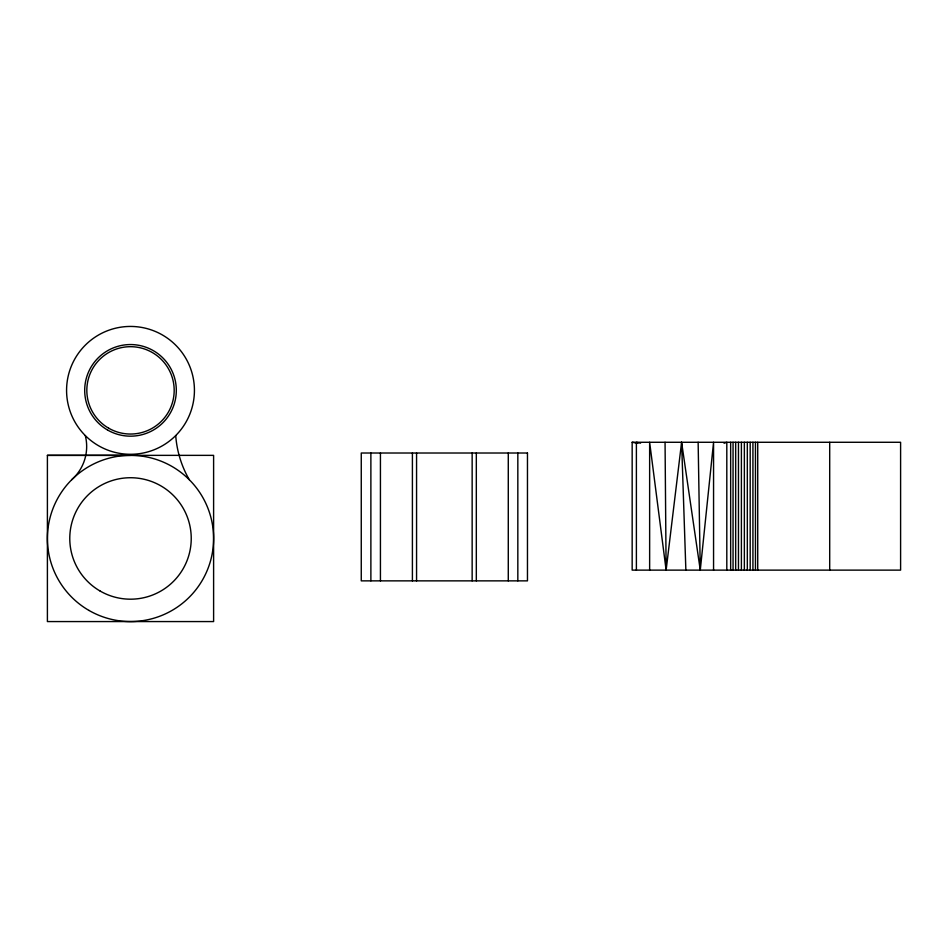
<?xml version="1.0" encoding="UTF-8"?>
<svg xmlns="http://www.w3.org/2000/svg" width="948" height="948" viewBox="0 0 948 948"><rect width="100%" height="100%" fill="white"/><g stroke="black" fill="none" stroke-linecap="round" stroke-linejoin="round"><path stroke-width="1.42" d="M649.641 570.127L649.641 442.278L666.124 570.127L681.6 442.278L700.276 570.127L713.56 442.278L713.56 570.127M724.071 443.297L726.808 442.278L726.808 570.127M130.504 455.36L47.4 455.36L47.4 621.568L213.608 621.568L213.608 455.36L47.4 455.36M632.162 442.278L900.6 442.278L900.6 570.127L632.162 570.127L632.162 442.278L637.743 443.297M640.575 443.178L636.392 442.278L636.392 570.127M681.6 442.278L685.866 570.127M698.143 442.278L700.276 570.127M665.058 442.278L666.124 570.127M829.701 442.278L829.701 570.127M757.725 442.278L757.725 570.127M755.461 442.278L755.461 570.127M752.925 442.278L752.925 570.127M750.188 442.278L750.188 570.127M747.32 442.278L747.32 570.127M744.358 442.278L744.358 570.127M741.395 442.278L741.395 570.127M738.468 442.278L738.468 570.127M735.672 442.278L735.672 570.127M733.053 442.278L733.053 570.127M730.659 442.278L730.659 570.127M517.833 453.014L517.833 580.863M508.282 453.014L508.282 580.863M476.323 453.014L476.323 580.863M472.151 453.014L472.151 580.863M416.563 453.014L416.563 580.863M412.404 453.014L412.404 580.863M380.432 453.014L380.432 580.863M370.881 453.014L370.881 580.863M85.296 435.57A63.931 63.931 0 0 0 192.254 406.905A63.931 63.931 0 0 0 113.961 328.612A63.931 63.931 0 0 0 85.296 435.57A44.343 44.343 0 0 1 71.74 479.7M189.268 479.7A103.688 103.688 0 0 1 180.002 458.394L178.935 454.661A103.688 103.688 0 0 1 175.712 435.57M527.467 453.014L361.259 453.014L361.259 580.863L527.467 580.863L527.467 453.014M88.958 610.429A83.104 83.104 0 0 0 213.608 538.464A83.104 83.104 0 0 0 88.958 466.487A83.104 83.104 0 0 0 88.958 610.429M108.665 428.188A43.679 43.679 0 0 0 174.183 390.363A43.679 43.679 0 0 0 108.665 352.538A43.679 43.679 0 0 0 108.665 428.188M100.144 591.054A60.731 60.731 0 0 0 191.235 538.464A60.731 60.731 0 0 0 100.144 485.862A60.731 60.731 0 0 0 100.144 591.054M107.598 430.036A45.812 45.812 0 0 0 176.316 390.363A45.812 45.812 0 0 0 107.598 350.689A45.812 45.812 0 0 0 107.598 430.036"/></g></svg>
